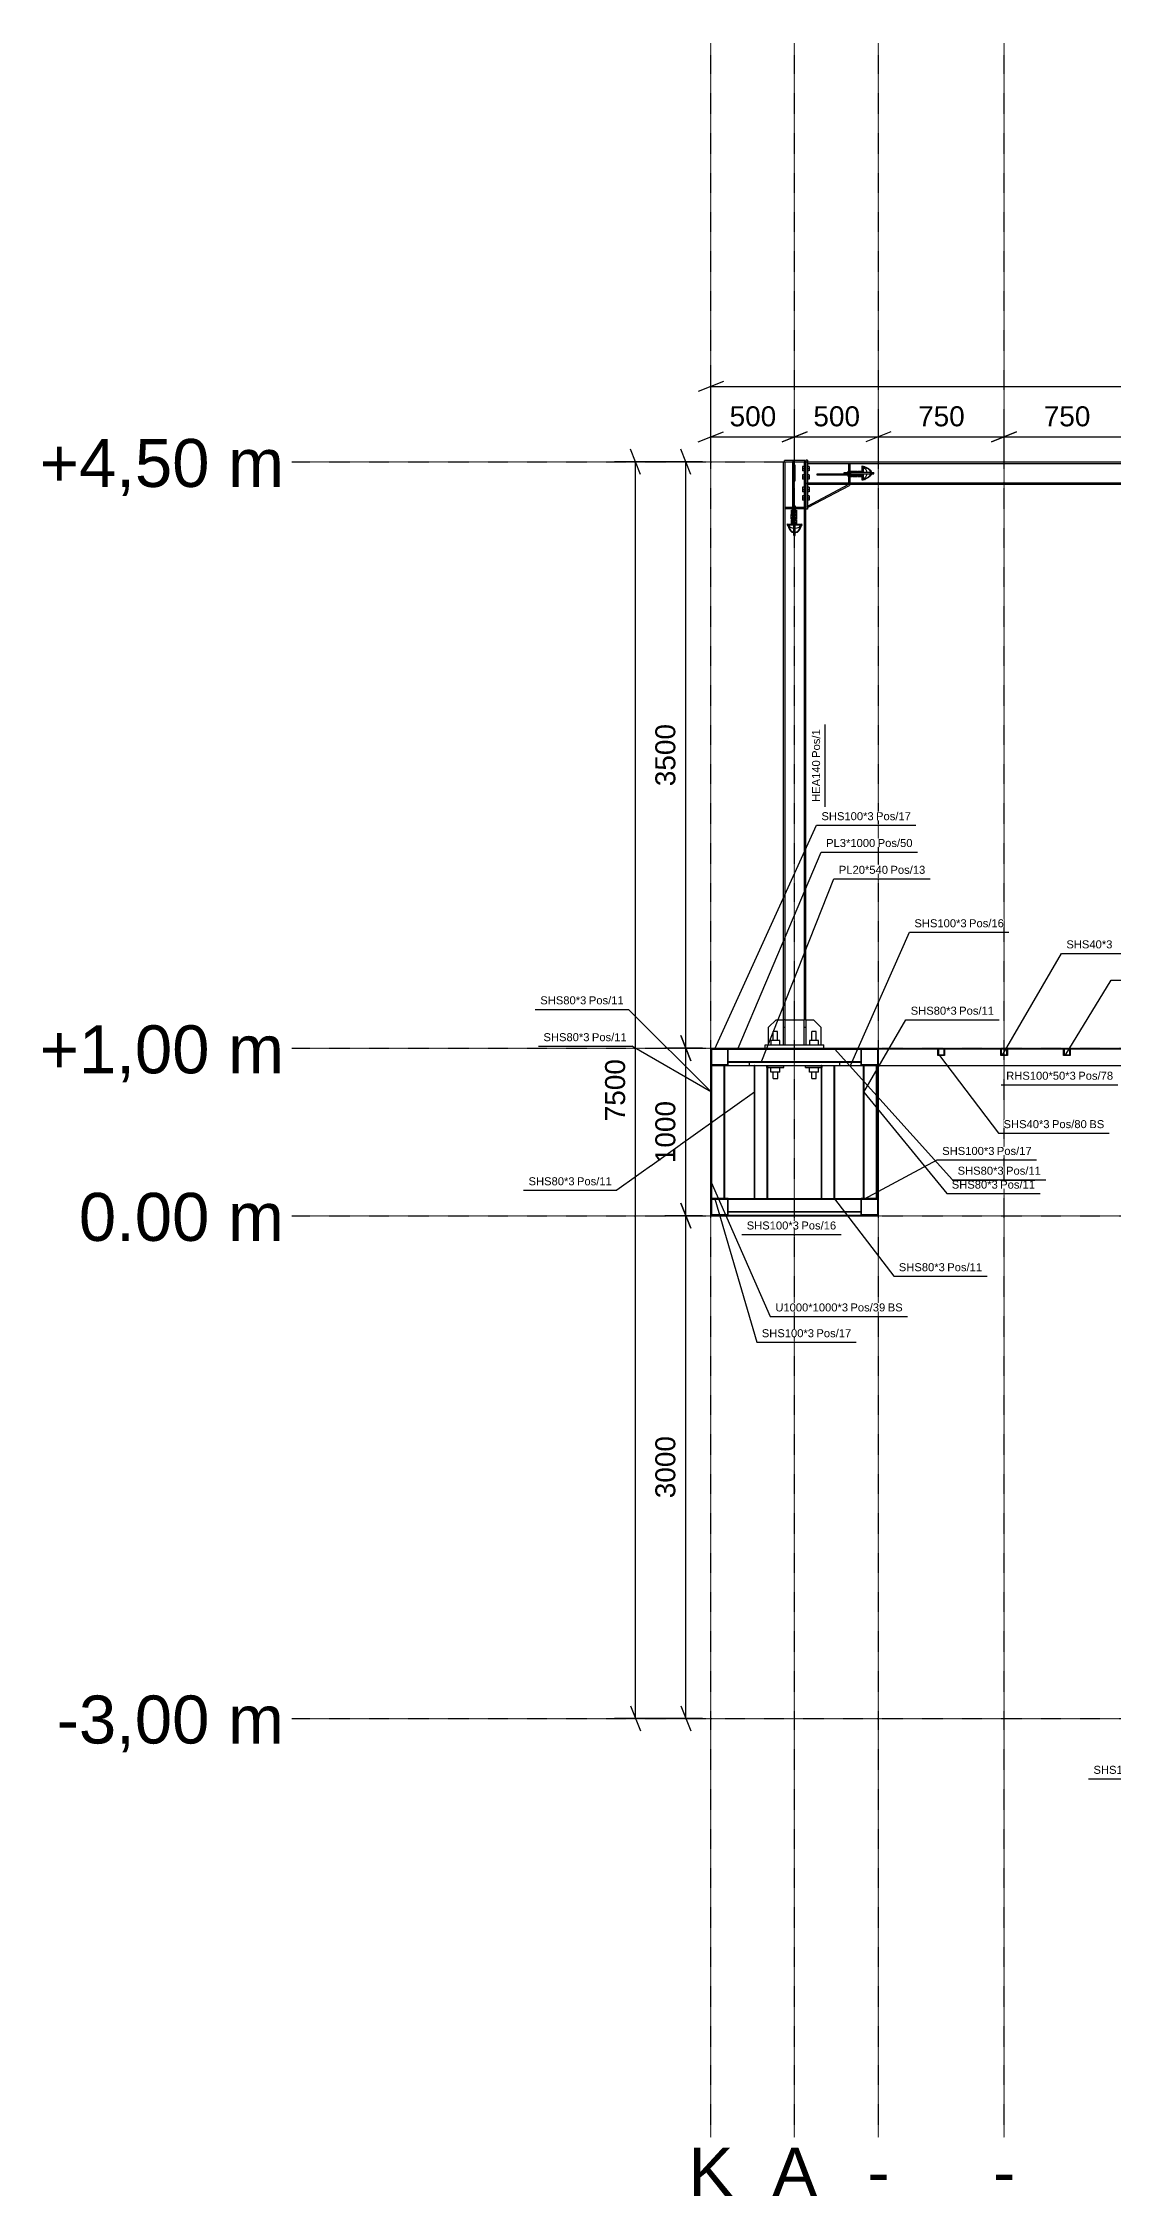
# Model space of a CAD drawing. Header units: millimetres. Extents: x -57554 to 16546, y 2142 to 98430.
# Drawn here: x -53656 to -47264, y 19875 to 32725 of the extents above; entities that cross this region are included whole.
import ezdxf

# ---------------------------------------------------------------- set-up
doc = ezdxf.new("R2010")
doc.units = ezdxf.units.MM
doc.linetypes.add('DXK_LINE_DOT3', pattern=[5.9187, 2.979, -0.9799, 0.9799, -0.9799])
doc.layers.add('S-Z2-A_TEXTUAL_ANNOTATION', color=7, linetype='Continuous')
doc.layers.add('S-Z23-A_DIMENSIONS', color=7, linetype='Continuous')
doc.styles.add('Arial', font='ARIAL.TTF', dxfattribs={"height": 0.2})

msp = doc.modelspace()

# ---------------------------------------------------------------- linework, layer by layer
at = {"color": 1, "linetype": 'DXK_LINE_DOT3'}
for p, q in [((-49670, 20225), (-49670, 32725)), ((-49170, 20225), (-49170, 32725)), ((-48670, 20225), (-48670, 32725)), ((-47920, 20225), (-47920, 32725)), ((-52170, 30225), (-39170, 30225)), ((-52170, 26725), (-39170, 26725)), ((-52170, 25725), (-39170, 25725)), ((-52170, 22725), (-39170, 22725))]:
    msp.add_line(p, q, dxfattribs=at)
at = {"color": 2, "linetype": 'Continuous'}
for p, q in [((-49236, 30225), (-49228, 30225)), ((-49236, 26895), (-49236, 30225)), ((-49108, 30233), (-49231, 30233)), ((-49231, 30225), (-49231, 30233)), ((-49228, 30225), (-49228, 26895)), ((-49228, 30225), (-49182, 30225)), ((-49174, 30225), (-49182, 30225)), ((-49182, 30225), (-49182, 29867)), ((-49174, 30225), (-49112, 30225)), ((-49174, 29867), (-49174, 30225)), ((-49166, 30206), (-49174, 30206)), ((-49174, 30206), (-49174, 30111)), ((-49166, 30111), (-49166, 30206)), ((-49103, 30225), (-49112, 30225)), ((-49112, 30225), (-49112, 26895)), ((-49108, 30225), (-49108, 30233)), ((-49093, 30235), (-49103, 30235)), ((-49103, 30235), (-49103, 29942)), ((-49103, 26895), (-49103, 30225)), ((-49093, 30235), (-49093, 29942)), ((-49093, 30225), (-49093, 30216)), ((-49093, 30225), (-42246, 30225)), ((-49093, 30216), (-42246, 30216)), ((-48847, 30162), (-48847, 30216)), ((-48839, 30162), (-48839, 30216)), ((-48766, 30162), (-48766, 30201)), ((-48766, 30201), (-48761, 30200)), ((-48761, 30200), (-48752, 30198)), ((-48761, 30200), (-48761, 30162)), ((-48752, 30198), (-48748, 30194)), ((-49174, 30111), (-49166, 30111)), ((-49093, 30092), (-49093, 30100)), ((-49093, 30100), (-42246, 30100)), ((-49093, 30092), (-46166, 30092)), ((-49093, 29961), (-48847, 30092)), ((-49089, 29954), (-48843, 30084)), ((-49035, 30146), (-49035, 30154)), ((-49035, 30154), (-48834, 30154)), ((-48834, 30146), (-49035, 30146)), ((-48875, 30154), (-48875, 30162)), ((-48875, 30162), (-48834, 30162)), ((-48874, 30154), (-48874, 30162)), ((-48834, 30154), (-48874, 30154)), ((-48847, 30100), (-48847, 30146)), ((-48847, 30092), (-48843, 30092)), ((-48843, 30092), (-48843, 30084)), ((-48839, 30100), (-48839, 30146)), ((-48834, 30154), (-48834, 30162)), ((-48717, 30162), (-48834, 30162)), ((-48834, 30146), (-48834, 30154)), ((-48834, 30154), (-48779, 30154)), ((-48834, 30154), (-48717, 30154)), ((-48834, 30146), (-48779, 30146)), ((-48779, 30146), (-48779, 30154)), ((-48779, 30146), (-48766, 30146)), ((-48761, 30162), (-48766, 30162)), ((-48766, 30115), (-48766, 30154)), ((-48766, 30154), (-48761, 30154)), ((-48761, 30116), (-48766, 30115)), ((-48761, 30195), (-48745, 30193)), ((-48761, 30192), (-48761, 30195)), ((-48761, 30192), (-48754, 30190)), ((-48747, 30190), (-48761, 30192)), ((-48761, 30154), (-48761, 30116)), ((-48754, 30126), (-48761, 30124)), ((-48761, 30124), (-48747, 30126)), ((-48761, 30121), (-48761, 30124)), ((-48745, 30123), (-48761, 30121)), ((-48752, 30118), (-48761, 30116)), ((-48754, 30190), (-48746, 30183)), ((-48746, 30133), (-48754, 30126)), ((-48748, 30123), (-48752, 30118)), ((-48731, 30183), (-48747, 30190)), ((-48747, 30126), (-48731, 30133)), ((-48746, 30183), (-48741, 30171)), ((-48741, 30145), (-48746, 30133)), ((-48745, 30193), (-48728, 30185)), ((-48728, 30131), (-48745, 30123)), ((-48741, 30171), (-48740, 30162)), ((-48740, 30154), (-48741, 30145)), ((-48720, 30171), (-48731, 30183)), ((-48731, 30133), (-48720, 30145)), ((-48728, 30185), (-48716, 30173)), ((-48716, 30143), (-48728, 30131)), ((-48716, 30158), (-48720, 30171)), ((-48720, 30145), (-48716, 30158)), ((-48717, 30154), (-48717, 30162)), ((-48716, 30173), (-48711, 30158)), ((-48711, 30158), (-48716, 30143)), ((-48713, 30162), (-48711, 30162)), ((-48713, 30154), (-48711, 30154)), ((-48711, 30154), (-48711, 30162)), ((-48711, 30162), (-48698, 30162)), ((-48711, 30154), (-48698, 30154)), ((-48698, 30154), (-48698, 30162)), ((-49228, 29954), (-49182, 29954)), ((-49228, 29946), (-49182, 29946)), ((-49174, 29963), (-49166, 29963)), ((-49174, 29962), (-49166, 29962)), ((-49166, 29963), (-49166, 29922)), ((-49166, 29954), (-49112, 29954)), ((-49166, 29946), (-49112, 29946)), ((-49093, 29942), (-49103, 29942)), ((-49089, 29954), (-49093, 29961)), ((-49212, 29849), (-49213, 29854)), ((-49213, 29854), (-49174, 29853)), ((-49209, 29840), (-49212, 29849)), ((-49212, 29849), (-49174, 29849)), ((-49205, 29836), (-49209, 29840)), ((-49205, 29833), (-49207, 29849)), ((-49196, 29815), (-49205, 29833)), ((-49202, 29842), (-49204, 29849)), ((-49204, 29849), (-49202, 29835)), ((-49194, 29834), (-49202, 29842)), ((-49202, 29835), (-49194, 29818)), ((-49184, 29803), (-49196, 29815)), ((-49183, 29829), (-49194, 29834)), ((-49194, 29818), (-49183, 29807)), ((-49174, 29828), (-49183, 29829)), ((-49182, 29854), (-49182, 29867)), ((-49182, 29867), (-49174, 29867)), ((-49174, 29853), (-49174, 29922)), ((-49174, 29922), (-49166, 29922)), ((-49174, 29849), (-49174, 29853)), ((-49174, 29805), (-49174, 29849)), ((-49166, 29805), (-49166, 29922)), ((-49166, 29853), (-49126, 29854)), ((-49166, 29849), (-49166, 29853)), ((-49166, 29849), (-49127, 29849)), ((-49156, 29829), (-49166, 29828)), ((-49145, 29834), (-49156, 29829)), ((-49156, 29807), (-49145, 29818)), ((-49143, 29815), (-49155, 29803)), ((-49137, 29842), (-49145, 29834)), ((-49145, 29818), (-49137, 29835)), ((-49134, 29833), (-49143, 29815)), ((-49135, 29849), (-49137, 29842)), ((-49137, 29835), (-49135, 29849)), ((-49135, 29849), (-49132, 29849)), ((-49132, 29849), (-49134, 29833)), ((-49130, 29840), (-49134, 29836)), ((-49127, 29849), (-49130, 29840)), ((-49127, 29849), (-49126, 29854)), ((-49170, 29799), (-49184, 29803)), ((-49183, 29807), (-49170, 29803)), ((-49174, 29805), (-49166, 29805)), ((-49174, 29799), (-49174, 29800)), ((-49174, 29799), (-49166, 29799)), ((-49174, 29785), (-49174, 29799)), ((-49174, 29785), (-49166, 29785)), ((-49170, 29803), (-49156, 29807)), ((-49155, 29803), (-49170, 29799)), ((-49166, 29799), (-49166, 29800)), ((-49166, 29785), (-49166, 29799)), ((-49326, 26850), (-49281, 26895)), ((-49281, 26895), (-49237, 26895)), ((-49227, 26895), (-49237, 26895)), ((-49237, 26745), (-49237, 26895)), ((-49227, 26895), (-49112, 26895)), ((-49227, 26745), (-49227, 26895)), ((-49102, 26895), (-49112, 26895)), ((-49112, 26745), (-49112, 26895)), ((-49102, 26895), (-49058, 26895)), ((-49102, 26745), (-49102, 26895)), ((-49058, 26895), (-49013, 26850)), ((-49345, 26725), (-49345, 26745)), ((-49345, 26745), (-48995, 26745)), ((-49326, 26745), (-49326, 26850)), ((-49258, 26772), (-49312, 26772)), ((-49312, 26772), (-49312, 26745)), ((-49272, 26825), (-49298, 26825)), ((-49298, 26772), (-49298, 26825)), ((-49272, 26772), (-49272, 26825)), ((-49258, 26745), (-49258, 26772)), ((-49237, 26850), (-49227, 26850)), ((-49112, 26850), (-49102, 26850)), ((-49028, 26772), (-49082, 26772)), ((-49082, 26772), (-49082, 26745)), ((-49042, 26825), (-49068, 26825)), ((-49068, 26772), (-49068, 26825)), ((-49042, 26772), (-49042, 26825)), ((-49028, 26745), (-49028, 26772)), ((-49013, 26850), (-49013, 26745)), ((-48995, 26725), (-48995, 26745)), ((-49670, 26723), (-49670, 26726)), ((-49670, 26726), (-48670, 26726)), ((-49670, 25725), (-49670, 26725)), ((-49670, 26725), (-49667, 26725)), ((-49670, 26723), (-48670, 26723)), ((-49667, 26725), (-49667, 25728)), ((-49667, 26622), (-49667, 26722)), ((-49567, 26722), (-49667, 26722)), ((-49667, 26622), (-49567, 26622)), ((-49667, 25828), (-49667, 26622)), ((-49664, 26622), (-49667, 26622)), ((-49664, 26625), (-49664, 26719)), ((-49664, 26719), (-49570, 26719)), ((-49570, 26625), (-49664, 26625)), ((-49664, 25828), (-49664, 26622)), ((-49590, 25828), (-49590, 26622)), ((-49590, 26622), (-49587, 26622)), ((-49587, 25828), (-49587, 26622)), ((-49570, 26719), (-49570, 26625)), ((-49567, 26622), (-49567, 26722)), ((-49567, 26719), (-49567, 26722)), ((-49567, 26722), (-48773, 26722)), ((-49567, 26719), (-48773, 26719)), ((-49567, 26645), (-48773, 26645)), ((-49567, 26642), (-49567, 26645)), ((-49567, 26642), (-48773, 26642)), ((-49567, 26622), (-49440, 26622)), ((-49440, 26622), (-49440, 26642)), ((-49440, 26642), (-48900, 26642)), ((-49440, 26622), (-48900, 26622)), ((-49410, 25828), (-49410, 26622)), ((-49407, 26622), (-49410, 26622)), ((-49407, 25828), (-49407, 26622)), ((-49345, 26725), (-48995, 26725)), ((-49335, 26620), (-49333, 26620)), ((-49335, 26610), (-49335, 26620)), ((-49335, 26610), (-49333, 26610)), ((-49333, 25828), (-49333, 26622)), ((-49333, 26622), (-49330, 26622)), ((-49330, 25828), (-49330, 26622)), ((-49330, 26620), (-49235, 26620)), ((-49330, 26610), (-49235, 26610)), ((-49312, 26583), (-49312, 26610)), ((-49298, 26722), (-49298, 26723)), ((-49298, 26620), (-49298, 26622)), ((-49272, 26722), (-49272, 26723)), ((-49271, 26620), (-49271, 26622)), ((-49258, 26583), (-49258, 26610)), ((-49235, 26610), (-49235, 26620)), ((-49105, 26620), (-49010, 26620)), ((-49105, 26610), (-49105, 26620)), ((-49105, 26610), (-49010, 26610)), ((-49082, 26583), (-49082, 26610)), ((-49068, 26722), (-49068, 26723)), ((-49068, 26620), (-49068, 26622)), ((-49042, 26722), (-49042, 26723)), ((-49041, 26620), (-49041, 26622)), ((-49028, 26583), (-49028, 26610)), ((-49010, 25828), (-49010, 26622)), ((-49007, 26622), (-49010, 26622)), ((-49007, 25828), (-49007, 26622)), ((-49007, 26620), (-49005, 26620)), ((-49007, 26610), (-49005, 26610)), ((-49005, 26610), (-49005, 26620)), ((-48933, 25828), (-48933, 26622)), ((-48933, 26622), (-48930, 26622)), ((-48930, 25828), (-48930, 26622)), ((-48900, 26622), (-48900, 26642)), ((-48900, 26622), (-48773, 26622)), ((-48773, 26719), (-48773, 26722)), ((-48773, 26622), (-48773, 26722)), ((-48673, 26722), (-48773, 26722)), ((-48773, 26642), (-48773, 26645)), ((-48773, 26622), (-48673, 26622)), ((-48770, 26625), (-48770, 26719)), ((-48770, 26719), (-48676, 26719)), ((-48676, 26625), (-48770, 26625)), ((-48758, 25828), (-48758, 26622)), ((-48755, 26622), (-48758, 26622)), ((-48755, 25828), (-48755, 26622)), ((-48681, 25828), (-48681, 26622)), ((-48681, 26622), (-48678, 26622)), ((-48678, 25828), (-48678, 26622)), ((-48676, 26719), (-48676, 26625)), ((-48673, 25728), (-48673, 26725)), ((-48673, 26725), (-48670, 26725)), ((-48673, 26622), (-48673, 26722)), ((-48670, 26723), (-48670, 26726)), ((-48670, 25725), (-48670, 26725)), ((-48670, 26722), (-48315, 26722)), ((-48670, 26622), (-47220, 26622)), ((-48315, 26682), (-48315, 26722)), ((-48315, 26722), (-48275, 26722)), ((-48275, 26682), (-48315, 26682)), ((-48278, 26719), (-48312, 26719)), ((-48312, 26719), (-48312, 26685)), ((-48312, 26685), (-48278, 26685)), ((-48278, 26685), (-48278, 26719)), ((-48275, 26722), (-47940, 26722)), ((-48275, 26722), (-48275, 26682)), ((-47940, 26682), (-47940, 26722)), ((-47940, 26722), (-47900, 26722)), ((-47900, 26682), (-47940, 26682)), ((-47903, 26719), (-47937, 26719)), ((-47937, 26719), (-47937, 26685)), ((-47937, 26685), (-47903, 26685)), ((-47903, 26685), (-47903, 26719)), ((-47900, 26722), (-47565, 26722)), ((-47900, 26722), (-47900, 26682)), ((-47565, 26682), (-47565, 26722)), ((-47565, 26722), (-47525, 26722)), ((-47525, 26682), (-47565, 26682)), ((-47528, 26719), (-47562, 26719)), ((-47562, 26719), (-47562, 26685)), ((-47562, 26685), (-47528, 26685)), ((-47528, 26685), (-47528, 26719)), ((-47525, 26722), (-47220, 26722)), ((-47525, 26722), (-47525, 26682)), ((-49258, 26583), (-49312, 26583)), ((-49298, 26545), (-49298, 26583)), ((-49298, 26545), (-49271, 26545)), ((-49271, 26545), (-49271, 26583)), ((-49028, 26583), (-49082, 26583)), ((-49068, 26545), (-49068, 26583)), ((-49068, 26545), (-49041, 26545)), ((-49041, 26545), (-49041, 26583)), ((-49670, 25725), (-48670, 25725)), ((-49667, 25728), (-49667, 25828)), ((-49567, 25828), (-49667, 25828)), ((-49667, 25828), (-49664, 25828)), ((-49667, 25728), (-48673, 25728)), ((-49667, 25728), (-49567, 25728)), ((-49664, 25731), (-49664, 25825)), ((-49664, 25825), (-49570, 25825)), ((-49570, 25731), (-49664, 25731)), ((-49590, 25828), (-49587, 25828)), ((-49570, 25825), (-49570, 25731)), ((-49567, 25728), (-49567, 25828)), ((-49567, 25825), (-49567, 25828)), ((-49567, 25828), (-48773, 25828)), ((-49567, 25825), (-48773, 25825)), ((-49567, 25751), (-48773, 25751)), ((-49567, 25748), (-49567, 25751)), ((-49567, 25748), (-48773, 25748)), ((-49410, 25828), (-49407, 25828)), ((-49333, 25828), (-49330, 25828)), ((-49010, 25828), (-49007, 25828)), ((-48933, 25828), (-48930, 25828)), ((-48773, 25728), (-48773, 25828)), ((-48673, 25828), (-48773, 25828)), ((-48773, 25825), (-48773, 25828)), ((-48773, 25748), (-48773, 25751)), ((-48773, 25728), (-48673, 25728)), ((-48770, 25731), (-48770, 25825)), ((-48770, 25825), (-48676, 25825)), ((-48676, 25731), (-48770, 25731)), ((-48758, 25828), (-48755, 25828)), ((-48681, 25828), (-48678, 25828)), ((-48676, 25825), (-48676, 25731)), ((-48673, 25728), (-48673, 25828))]:
    msp.add_line(p, q, dxfattribs=at)
at = {"color": 6, "linetype": 'Continuous'}
for p, q in [((-49112, 30198), (-49122, 30198)), ((-49122, 30198), (-49122, 30171)), ((-49083, 30198), (-49093, 30198)), ((-49083, 30198), (-49083, 30171)), ((-49122, 30185), (-49112, 30185)), ((-49112, 30171), (-49122, 30171)), ((-49112, 30148), (-49122, 30148)), ((-49122, 30148), (-49122, 30121)), ((-49122, 30135), (-49112, 30135)), ((-49112, 30121), (-49122, 30121)), ((-49112, 30073), (-49122, 30073)), ((-49122, 30073), (-49122, 30046)), ((-49093, 30185), (-49083, 30185)), ((-49083, 30171), (-49093, 30171)), ((-49083, 30148), (-49093, 30148)), ((-49093, 30135), (-49083, 30135)), ((-49083, 30121), (-49093, 30121)), ((-49083, 30073), (-49093, 30073)), ((-49083, 30148), (-49083, 30121)), ((-49083, 30073), (-49083, 30046)), ((-48850, 30162), (-48850, 30170)), ((-48850, 30170), (-48825, 30170)), ((-48850, 30138), (-48850, 30146)), ((-48850, 30138), (-48825, 30138)), ((-48846, 30162), (-48846, 30170)), ((-48846, 30138), (-48846, 30146)), ((-48834, 30162), (-48834, 30170)), ((-48834, 30138), (-48834, 30146)), ((-48825, 30162), (-48825, 30170)), ((-48825, 30138), (-48825, 30146)), ((-48822, 30162), (-48822, 30170)), ((-48822, 30170), (-48821, 30170)), ((-48822, 30138), (-48822, 30146)), ((-48821, 30138), (-48822, 30138)), ((-48821, 30162), (-48821, 30170)), ((-48821, 30170), (-48796, 30170)), ((-48821, 30138), (-48821, 30146)), ((-48821, 30138), (-48796, 30138)), ((-48817, 30162), (-48817, 30170)), ((-48817, 30138), (-48817, 30146)), ((-48805, 30162), (-48805, 30170)), ((-48805, 30138), (-48805, 30146)), ((-48796, 30162), (-48796, 30170)), ((-48796, 30138), (-48796, 30146)), ((-48793, 30162), (-48793, 30170)), ((-48793, 30170), (-48768, 30170)), ((-48793, 30138), (-48793, 30146)), ((-48793, 30138), (-48768, 30138)), ((-48789, 30162), (-48789, 30170)), ((-48789, 30138), (-48789, 30146)), ((-48777, 30162), (-48777, 30170)), ((-48777, 30138), (-48777, 30146)), ((-48768, 30162), (-48768, 30170)), ((-48768, 30138), (-48768, 30146)), ((-49122, 30060), (-49112, 30060)), ((-49112, 30046), (-49122, 30046)), ((-49112, 30023), (-49122, 30023)), ((-49122, 30023), (-49122, 29996)), ((-49122, 30010), (-49112, 30010)), ((-49112, 29996), (-49122, 29996)), ((-49093, 30060), (-49083, 30060)), ((-49083, 30046), (-49093, 30046)), ((-49083, 30023), (-49093, 30023)), ((-49093, 30010), (-49083, 30010)), ((-49083, 29996), (-49093, 29996)), ((-49083, 30023), (-49083, 29996)), ((-49190, 29937), (-49190, 29913)), ((-49190, 29937), (-49182, 29937)), ((-49190, 29934), (-49182, 29934)), ((-49190, 29922), (-49182, 29922)), ((-49190, 29913), (-49182, 29913)), ((-49190, 29884), (-49190, 29910)), ((-49190, 29910), (-49182, 29910)), ((-49190, 29909), (-49182, 29909)), ((-49190, 29905), (-49182, 29905)), ((-49190, 29893), (-49182, 29893)), ((-49190, 29884), (-49182, 29884)), ((-49190, 29881), (-49190, 29856)), ((-49190, 29881), (-49182, 29881)), ((-49190, 29877), (-49182, 29877)), ((-49190, 29865), (-49182, 29865)), ((-49190, 29856), (-49182, 29856)), ((-49166, 29937), (-49158, 29937)), ((-49166, 29934), (-49158, 29934)), ((-49166, 29922), (-49158, 29922)), ((-49166, 29913), (-49158, 29913)), ((-49166, 29910), (-49158, 29910)), ((-49166, 29909), (-49158, 29909)), ((-49166, 29905), (-49158, 29905)), ((-49166, 29893), (-49158, 29893)), ((-49166, 29884), (-49158, 29884)), ((-49166, 29881), (-49158, 29881)), ((-49166, 29877), (-49158, 29877)), ((-49166, 29865), (-49158, 29865)), ((-49166, 29856), (-49158, 29856)), ((-49158, 29937), (-49158, 29913)), ((-49158, 29910), (-49158, 29884)), ((-49158, 29881), (-49158, 29856))]:
    msp.add_line(p, q, dxfattribs=at)
at = {"layer": 'S-Z2-A_TEXTUAL_ANNOTATION'}
for p, q in [((-47556, 26682), (-47281, 27131)), ((-47281, 27131), (-46621, 27131))]:
    msp.add_line(p, q, dxfattribs=at)
at = {"layer": 'S-Z23-A_DIMENSIONS'}
for p, q in [((-49670, 30275), (-49670, 30800)), ((-49670, 30675), (-41670, 30675)), ((-49670, 30275), (-49670, 30500)), ((-49170, 30275), (-49170, 30500)), ((-49170, 30275), (-49170, 30500)), ((-48670, 30275), (-48670, 30500)), ((-48670, 30275), (-48670, 30500)), ((-47920, 30275), (-47920, 30500)), ((-47920, 30275), (-47920, 30500)), ((-49745, 30345), (-49595, 30405)), ((-49670, 30375), (-49170, 30375)), ((-49245, 30345), (-49095, 30405)), ((-49170, 30375), (-48670, 30375)), ((-48595, 30405), (-48745, 30345)), ((-48595, 30405), (-48745, 30345)), ((-48670, 30375), (-47920, 30375)), ((-47845, 30405), (-47995, 30345)), ((-47995, 30345), (-47845, 30405)), ((-47920, 30375), (-47170, 30375)), ((-49720, 30225), (-50245, 30225)), ((-50090, 30150), (-50150, 30300)), ((-50120, 22725), (-50120, 30225)), ((-49720, 30225), (-49945, 30225)), ((-49790, 30150), (-49850, 30300)), ((-49820, 26725), (-49820, 30225)), ((-49850, 26800), (-49790, 26650)), ((-49790, 26650), (-49850, 26800)), ((-49720, 26725), (-49945, 26725)), ((-49720, 26725), (-49945, 26725)), ((-49820, 25725), (-49820, 26725)), ((-49720, 25725), (-49945, 25725)), ((-49720, 25725), (-49945, 25725)), ((-49790, 25650), (-49850, 25800)), ((-49850, 25800), (-49790, 25650)), ((-49820, 22725), (-49820, 25725)), ((-50150, 22800), (-50090, 22650)), ((-49850, 22800), (-49790, 22650)), ((-49720, 22725), (-50245, 22725)), ((-49720, 22725), (-49945, 22725))]:
    msp.add_line(p, q, dxfattribs=at)

# ---------------------------------------------------------------- texts
at = {"color": 5, "linetype": 'Continuous', "style": 'Arial'}
for s, height, p in [('+4,50 m', 286.5, (-53675, 30075)), ('+1,00 m', 286.5, (-53675, 26575)), ('0.00 m', 286.5, (-53442, 25575)), ('-3,00 m', 286.5, (-53575, 22575)), ('K', 287, (-49803, 19875)), ('A', 287, (-49303, 19875)), ('-', 287, (-48736, 19875)), ('-', 287, (-47986, 19875))]:
    msp.add_text(s, height=height, dxfattribs=at).set_placement(p)

# ---------------------------------------------------------------- wipeouts: each hides what was drawn before it
for points in [[(-48144, 27447), (-48144, 27497), (-48455, 27497), (-48455, 27447)], [(-47274, 27321), (-47274, 27371), (-47548, 27371), (-47548, 27321)], [(-50413, 26987), (-50413, 27037), (-50688, 27037), (-50688, 26987)], [(-50484, 25907), (-50484, 25957), (-50758, 25957), (-50758, 25907)], [(-48274, 25394), (-48274, 25444), (-48548, 25444), (-48548, 25394)], [(-47075, 22394), (-47075, 22444), (-47386, 22444), (-47386, 22394)]]:
    msp.add_wipeout(points).dxf.layer = 'S-Z2-A_TEXTUAL_ANNOTATION'

# ---------------------------------------------------------------- next in the draw order: linework, layer by layer
at = {"layer": 'S-Z2-A_TEXTUAL_ANNOTATION'}
for p, q in [((-48836, 26622), (-48485, 27417)), ((-47931, 26682), (-47578, 27291)), ((-47578, 27291), (-46917, 27291)), ((-47416, 22364), (-46823, 22364))]:
    msp.add_line(p, q, dxfattribs=at)

# ---------------------------------------------------------------- next in the draw order: texts
at = {"layer": 'S-Z2-A_TEXTUAL_ANNOTATION', "style": 'Arial'}
for s, p in [('SHS40*3', (-47548, 27321)), ('SHS100*3', (-47386, 22394))]:
    msp.add_text(s, height=47.8, dxfattribs=at).set_placement(p)

# ---------------------------------------------------------------- next in the draw order: wipeouts: each hides what was drawn before it
for points, layer in [([(-48699, 28086), (-48699, 28136), (-49010, 28136), (-49010, 28086)], 'S-Z2-A_TEXTUAL_ANNOTATION'), ([(-48613, 27766), (-48613, 27816), (-48906, 27816), (-48906, 27766)], 'S-Z2-A_TEXTUAL_ANNOTATION'), ([(-47922, 27447), (-47922, 27497), (-48129, 27497), (-48129, 27447)], 'S-Z2-A_TEXTUAL_ANNOTATION'), ([(-50191, 26987), (-50191, 27037), (-50398, 27037), (-50398, 26987)], 'S-Z2-A_TEXTUAL_ANNOTATION'), ([(-50395, 26767), (-50395, 26817), (-50669, 26817), (-50669, 26767)], 'S-Z2-A_TEXTUAL_ANNOTATION'), ([(-47649, 26248), (-47649, 26298), (-47923, 26298), (-47923, 26248)], 'S-Z2-A_TEXTUAL_ANNOTATION'), ([(-47978, 26088), (-47978, 26138), (-48289, 26138), (-48289, 26088)], 'S-Z2-A_TEXTUAL_ANNOTATION'), ([(-50262, 25907), (-50262, 25957), (-50469, 25957), (-50469, 25907)], 'S-Z2-A_TEXTUAL_ANNOTATION'), ([(-47958, 25887), (-47958, 25937), (-48232, 25937), (-48232, 25887)], 'S-Z2-A_TEXTUAL_ANNOTATION'), ([(-49145, 25643), (-49145, 25693), (-49456, 25693), (-49456, 25643)], 'S-Z2-A_TEXTUAL_ANNOTATION'), ([(-48051, 25394), (-48051, 25444), (-48259, 25444), (-48259, 25394)], 'S-Z2-A_TEXTUAL_ANNOTATION'), ([(-48852, 25154), (-48852, 25204), (-49285, 25204), (-49285, 25154)], 'S-Z2-A_TEXTUAL_ANNOTATION'), ([(-49055, 25000), (-49055, 25050), (-49366, 25050), (-49366, 25000)], 'S-Z2-A_TEXTUAL_ANNOTATION'), ([(-48756, 30412), (-48756, 30587), (-49083, 30587), (-49083, 30412)], 'S-Z23-A_DIMENSIONS'), ([(-48131, 30412), (-48131, 30587), (-48458, 30587), (-48458, 30412)], 'S-Z23-A_DIMENSIONS'), ([(-47381, 30412), (-47381, 30587), (-47708, 30587), (-47708, 30412)], 'S-Z23-A_DIMENSIONS'), ([(-49857, 28685), (-50032, 28685), (-50032, 28264), (-49857, 28264)], 'S-Z23-A_DIMENSIONS'), ([(-50157, 26685), (-50332, 26685), (-50332, 26264), (-50157, 26264)], 'S-Z23-A_DIMENSIONS'), ([(-49857, 26435), (-50032, 26435), (-50032, 26014), (-49857, 26014)], 'S-Z23-A_DIMENSIONS'), ([(-49857, 24435), (-50032, 24435), (-50032, 24014), (-49857, 24014)], 'S-Z23-A_DIMENSIONS')]:
    msp.add_wipeout(points).dxf.layer = layer

# ---------------------------------------------------------------- next in the draw order: linework, layer by layer
at = {"layer": 'S-Z2-A_TEXTUAL_ANNOTATION'}
for p, q in [((-49646, 26721), (-49040, 28056)), ((-49369, 26639), (-48936, 27736)), ((-48485, 27417), (-47892, 27417)), ((-50718, 26957), (-50161, 26957)), ((-48306, 26682), (-47953, 26218)), ((-49409, 26462), (-50232, 25877)), ((-48757, 26462), (-48262, 25857)), ((-48752, 25827), (-48319, 26058)), ((-50788, 25877), (-50232, 25877)), ((-49669, 25925), (-49315, 25124)), ((-49646, 25827), (-49396, 24970)), ((-48578, 25364), (-48021, 25364))]:
    msp.add_line(p, q, dxfattribs=at)
at = {"layer": 'S-Z23-A_DIMENSIONS'}
msp.add_line((-49095, 30405), (-49245, 30345), dxfattribs=at)

# ---------------------------------------------------------------- next in the draw order: texts
at = {"layer": 'S-Z2-A_TEXTUAL_ANNOTATION', "style": 'Arial'}
for s, p in [('SHS100*3', (-48455, 27447)), ('Pos/16', (-48129, 27447)), ('SHS80*3', (-50688, 26987)), ('Pos/11', (-50398, 26987)), ('Pos/11', (-50469, 25907)), ('SHS80*3', (-50758, 25907)), ('Pos/11', (-48259, 25394)), ('SHS80*3', (-48548, 25394))]:
    msp.add_text(s, height=47.8, dxfattribs=at).set_placement(p)
at = {"layer": 'S-Z23-A_DIMENSIONS', "style": 'Arial'}
for s, p in [('500', (-49058, 30437)), ('750', (-48433, 30437)), ('750', (-47683, 30437))]:
    msp.add_text(s, height=119.4, dxfattribs=at).set_placement(p)
for s, p in [('3500', (-49882, 28289)), ('7500', (-50182, 26289)), ('1000', (-49882, 26039)), ('3000', (-49882, 24039))]:
    msp.add_text(s, height=119.4, rotation=90.0002, dxfattribs=at).set_placement(p)

# ---------------------------------------------------------------- next in the draw order: wipeouts: each hides what was drawn before it
for points in [[(-48476, 28086), (-48476, 28136), (-48684, 28136), (-48684, 28086)], [(-48390, 27766), (-48390, 27816), (-48598, 27816), (-48598, 27766)], [(-48203, 26925), (-48203, 26975), (-48477, 26975), (-48477, 26925)], [(-50172, 26767), (-50172, 26817), (-50380, 26817), (-50380, 26767)], [(-47426, 26248), (-47426, 26298), (-47634, 26298), (-47634, 26248)], [(-47756, 26088), (-47756, 26138), (-47963, 26138), (-47963, 26088)], [(-47735, 25887), (-47735, 25937), (-47943, 25937), (-47943, 25887)], [(-48923, 25643), (-48923, 25693), (-49130, 25693), (-49130, 25643)], [(-48629, 25154), (-48629, 25204), (-48837, 25204), (-48837, 25154)], [(-48833, 25000), (-48833, 25050), (-49040, 25050), (-49040, 25000)]]:
    msp.add_wipeout(points).dxf.layer = 'S-Z2-A_TEXTUAL_ANNOTATION'

# ---------------------------------------------------------------- next in the draw order: linework, layer by layer
at = {"layer": 'S-Z2-A_TEXTUAL_ANNOTATION'}
for p, q in [((-49040, 28056), (-48446, 28056)), ((-48936, 27736), (-48360, 27736)), ((-49666, 26462), (-50161, 26957)), ((-48757, 26462), (-48507, 26895)), ((-50699, 26737), (-50142, 26737)), ((-49666, 26462), (-50142, 26737)), ((-48319, 26058), (-47726, 26058)), ((-48262, 25857), (-47705, 25857)), ((-48932, 25827), (-48578, 25364)), ((-49486, 25613), (-48893, 25613)), ((-49396, 24970), (-48803, 24970))]:
    msp.add_line(p, q, dxfattribs=at)

# ---------------------------------------------------------------- next in the draw order: texts
at = {"layer": 'S-Z2-A_TEXTUAL_ANNOTATION', "style": 'Arial'}
for s, height, p in [('SHS100*3', 47.8, (-49010, 28086)), ('Pos/17', 47.8, (-48684, 28086)), ('PL20*540', 47.8, (-48906, 27766)), ('Pos/13', 47.8, (-48598, 27766)), ('SHS80*3', 47.8, (-50669, 26767)), ('Pos/11', 47.8, (-50380, 26767)), ('SHS40*3', 47.8, (-47923, 26248)), ('SHS100*3', 47.8, (-48289, 26088)), ('Pos/17', 47.8, (-47963, 26088)), ('SHS80*3', 47.8, (-48232, 25887)), ('Pos/11', 47.8, (-47943, 25887)), ('SHS100*3', 47.8, (-49456, 25643)), ('Pos/16', 47.8, (-49130, 25643)), ('U1000*1000*3', 47.75, (-49285, 25154)), ('SHS100*3', 47.8, (-49366, 25000)), ('Pos/17', 47.8, (-49040, 25000))]:
    msp.add_text(s, height=height, dxfattribs=at).set_placement(p)

# ---------------------------------------------------------------- next in the draw order: wipeouts: each hides what was drawn before it
for points, layer in [([(-48689, 27926), (-48689, 27976), (-48982, 27976), (-48982, 27926)], 'S-Z2-A_TEXTUAL_ANNOTATION'), ([(-47980, 26925), (-47980, 26975), (-48188, 26975), (-48188, 26925)], 'S-Z2-A_TEXTUAL_ANNOTATION'), ([(-47492, 26537), (-47492, 26587), (-47907, 26587), (-47907, 26537)], 'S-Z2-A_TEXTUAL_ANNOTATION'), ([(-47322, 26248), (-47322, 26298), (-47411, 26298), (-47411, 26248)], 'S-Z2-A_TEXTUAL_ANNOTATION'), ([(-48526, 25154), (-48526, 25204), (-48614, 25204), (-48614, 25154)], 'S-Z2-A_TEXTUAL_ANNOTATION'), ([(-49256, 30412), (-49256, 30587), (-49583, 30587), (-49583, 30412)], 'S-Z23-A_DIMENSIONS')]:
    msp.add_wipeout(points).dxf.layer = layer

# ---------------------------------------------------------------- next in the draw order: linework, layer by layer
at = {"layer": 'S-Z2-A_TEXTUAL_ANNOTATION'}
for p, q in [((-49507, 26725), (-49012, 27896)), ((-48507, 26895), (-47950, 26895)), ((-47953, 26218), (-47292, 26218)), ((-49315, 25124), (-48496, 25124))]:
    msp.add_line(p, q, dxfattribs=at)
at = {"layer": 'S-Z23-A_DIMENSIONS'}
msp.add_line((-49595, 30705), (-49745, 30645), dxfattribs=at)

# ---------------------------------------------------------------- next in the draw order: texts
at = {"layer": 'S-Z2-A_TEXTUAL_ANNOTATION', "style": 'Arial'}
for s, p in [('SHS80*3', (-48477, 26925)), ('Pos/11', (-48188, 26925)), ('Pos/80', (-47634, 26248)), ('BS', (-47411, 26248)), ('Pos/39', (-48837, 25154)), ('BS', (-48614, 25154))]:
    msp.add_text(s, height=47.8, dxfattribs=at).set_placement(p)
at = {"layer": 'S-Z23-A_DIMENSIONS', "style": 'Arial'}
msp.add_text('500', height=119.4, dxfattribs=at).set_placement((-49558, 30437))

# ---------------------------------------------------------------- next in the draw order: wipeouts: each hides what was drawn before it
for points in [[(-49018, 28443), (-49068, 28443), (-49068, 28195), (-49018, 28195)], [(-48467, 27926), (-48467, 27976), (-48674, 27976), (-48674, 27926)], [(-47270, 26537), (-47270, 26587), (-47477, 26587), (-47477, 26537)], [(-47923, 25970), (-47923, 26020), (-48197, 26020), (-48197, 25970)]]:
    msp.add_wipeout(points).dxf.layer = 'S-Z2-A_TEXTUAL_ANNOTATION'

# ---------------------------------------------------------------- next in the draw order: linework, layer by layer
at = {"layer": 'S-Z2-A_TEXTUAL_ANNOTATION'}
for p, q in [((-49012, 27896), (-48437, 27896)), ((-48932, 26721), (-48227, 25940)), ((-47937, 26507), (-47240, 26507))]:
    msp.add_line(p, q, dxfattribs=at)

# ---------------------------------------------------------------- next in the draw order: texts
at = {"layer": 'S-Z2-A_TEXTUAL_ANNOTATION', "style": 'Arial'}
for s, height, p in [('PL3*1000', 47.8, (-48982, 27926)), ('Pos/50', 47.8, (-48674, 27926)), ('RHS100*50*3', 47.75, (-47907, 26537)), ('Pos/78', 47.8, (-47477, 26537))]:
    msp.add_text(s, height=height, dxfattribs=at).set_placement(p)

# ---------------------------------------------------------------- next in the draw order: wipeouts: each hides what was drawn before it
for points in [[(-49018, 28628), (-49068, 28628), (-49068, 28458), (-49018, 28458)], [(-47701, 25970), (-47701, 26020), (-47908, 26020), (-47908, 25970)]]:
    msp.add_wipeout(points).dxf.layer = 'S-Z2-A_TEXTUAL_ANNOTATION'

# ---------------------------------------------------------------- next in the draw order: linework, layer by layer
at = {"layer": 'S-Z2-A_TEXTUAL_ANNOTATION'}
for p, q in [((-48988, 28165), (-48988, 28658)), ((-48227, 25940), (-47671, 25940))]:
    msp.add_line(p, q, dxfattribs=at)

# ---------------------------------------------------------------- next in the draw order: texts
at = {"layer": 'S-Z2-A_TEXTUAL_ANNOTATION', "style": 'Arial'}
for s, p in [('Pos/1', (-49018, 28458)), ('HEA140', (-49018, 28195))]:
    msp.add_text(s, height=47.8, rotation=90.0002, dxfattribs=at).set_placement(p)
for s, p in [('SHS80*3', (-48197, 25970)), ('Pos/11', (-47908, 25970))]:
    msp.add_text(s, height=47.8, dxfattribs=at).set_placement(p)

doc.saveas('drawing.dxf')
